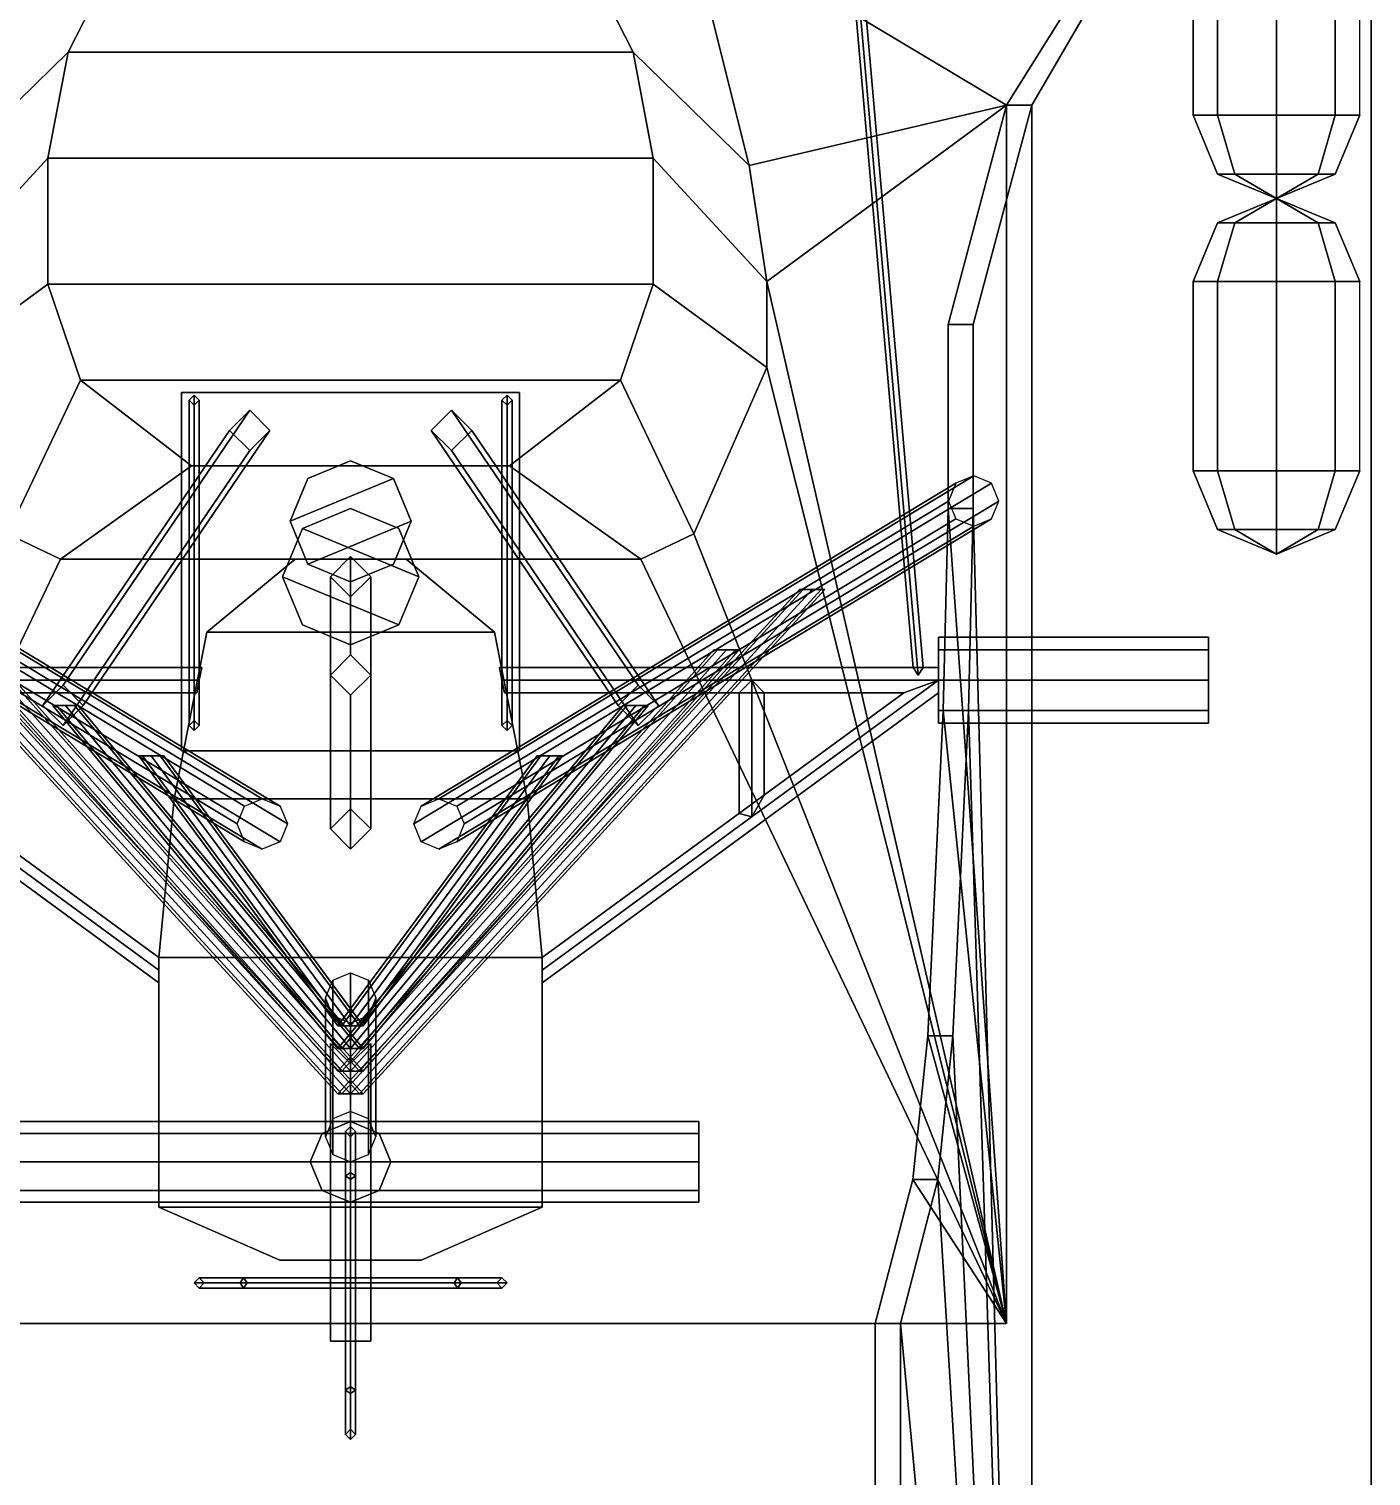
# Model space of a CAD drawing. Extents: x -4 to 4, y -35.9 to 36.
# Drawn here: x -1.27 to 4.05, y 18.74 to 24.48 of the extents above; entities that cross this region are included whole.
import ezdxf

# ---------------------------------------------------------------- set-up
doc = ezdxf.new("R2010")
doc.units = 0
doc.layers.add('SUPERSTRUCTURE', color=3, linetype='CONTINUOUS')

msp = doc.modelspace()

# ---------------------------------------------------------------- linework, layer by layer
at = {"layer": 'SUPERSTRUCTURE'}
for points in [[(-1.02, 36.01, 5.76), (-1.04, 36.01, 5.74), (-2.27, 21.95, 16.27), (-2.25, 21.92, 16.29)], [(-1.04, 36.01, 5.74), (-1.02, 36.01, 5.72), (-2.25, 21.92, 16.25), (-2.27, 21.95, 16.27)], [(-1, 36.01, 5.74), (-1.02, 36.01, 5.76), (-2.25, 21.92, 16.29), (-2.23, 21.95, 16.27)], [(-1.02, 36.01, 5.72), (-1, 36.01, 5.74), (-2.23, 21.95, 16.27), (-2.25, 21.92, 16.25)], [(1.02, 36.01, 5.76), (1, 36.01, 5.74), (2.23, 21.95, 16.27), (2.25, 21.92, 16.29)], [(1, 36.01, 5.74), (1.02, 36.01, 5.72), (2.25, 21.92, 16.25), (2.23, 21.95, 16.27)], [(1.04, 36.01, 5.74), (1.02, 36.01, 5.76), (2.25, 21.92, 16.29), (2.27, 21.95, 16.27)], [(1.02, 36.01, 5.72), (1.04, 36.01, 5.74), (2.27, 21.95, 16.27), (2.25, 21.92, 16.25)], [(4.045, 11.56, 5.69), (4.045, 10.96, 3.13), (4.045, 27.41, 3.13), (4.045, 26.49, 5.69)], [(4.045, 10.96, 3.13), (4.045, 10.96, 2.99), (4.045, 27.41, 2.99), (4.045, 27.41, 3.13)], [(4.045, 26.49, 5.69), (4.045, 26.49, 5.69), (1.33, 24.94, 5.69), (2.6, 24.18, 5.69)], [(4.045, 26.49, 5.69), (4.045, 26.49, 5.69), (2.6, 24.18, 5.69), (2.7, 24.18, 5.69)], [(2.7, 24.18, 5.69), (2.7, 13.8, 5.69), (4.045, 11.56, 5.69), (4.045, 26.49, 5.69)], [(-1.58, 23.94, 5.69), (-1.12, 24.39, 8.24), (-0.84, 24.94, 7.84), (-1.33, 24.94, 5.69)], [(-0.84, 24.94, 7.84), (-1.12, 24.39, 8.24), (1.12, 24.39, 8.24), (0.84, 24.94, 7.84)], [(1.33, 24.94, 5.69), (0.84, 24.94, 7.84), (1.12, 24.39, 8.24), (1.58, 23.94, 5.69)], [(1.33, 24.94, 5.69), (1.33, 24.94, 5.69), (1.58, 23.94, 5.69), (2.6, 24.18, 5.69)], [(-1.65, 23.48, 5.69), (-1.2, 23.97, 8.24), (-1.12, 24.39, 8.24), (-1.58, 23.94, 5.69)], [(-1.12, 24.39, 8.24), (-1.2, 23.97, 8.24), (1.2, 23.97, 8.24), (1.12, 24.39, 8.24)], [(1.58, 23.94, 5.69), (1.12, 24.39, 8.24), (1.2, 23.97, 8.24), (1.65, 23.48, 5.69)], [(1.58, 23.94, 5.69), (1.58, 23.94, 5.69), (1.65, 23.48, 5.69), (2.6, 24.18, 5.69)], [(1.65, 23.48, 5.69), (1.65, 23.48, 5.69), (2.6, 19.35, 5.69), (2.6, 24.18, 5.69)], [(2.3682, 23.31, 7.13), (2.6, 24.18, 5.69), (2.6, 19.35, 5.69), (2.3682, 22.58, 7.13)], [(2.4682, 23.31, 7.13), (2.7, 24.18, 5.69), (2.6, 24.18, 5.69), (2.3682, 23.31, 7.13)], [(2.7, 13.8, 5.69), (2.7, 24.18, 5.69), (2.4682, 23.31, 7.13), (2.4682, 22.58, 7.13)], [(3.4367, 23.9067, 6.13), (3.34, 24.14, 6.13), (3.4367, 24.14, 5.8967), (3.505, 23.9067, 5.965)], [(3.505, 23.9067, 6.295), (3.4367, 24.14, 6.3633), (3.34, 24.14, 6.13), (3.4367, 23.9067, 6.13)], [(3.505, 23.9067, 5.965), (3.4367, 24.14, 5.8967), (3.67, 24.14, 5.8), (3.67, 23.9067, 5.8967)], [(3.67, 23.9067, 6.3633), (3.67, 24.14, 6.46), (3.4367, 24.14, 6.3633), (3.505, 23.9067, 6.295)], [(3.67, 23.9067, 5.8967), (3.67, 24.14, 5.8), (3.9033, 24.14, 5.8967), (3.835, 23.9067, 5.965)], [(3.835, 23.9067, 6.295), (3.9033, 24.14, 6.3633), (3.67, 24.14, 6.46), (3.67, 23.9067, 6.3633)], [(3.835, 23.9067, 5.965), (3.9033, 24.14, 5.8967), (4, 24.14, 6.13), (3.9033, 23.9067, 6.13)], [(3.9033, 23.9067, 6.13), (4, 24.14, 6.13), (3.9033, 24.14, 6.3633), (3.835, 23.9067, 6.295)], [(-1.65, 23.14, 5.69), (-1.2, 23.47, 8.24), (-1.2, 23.97, 8.24), (-1.65, 23.48, 5.69)], [(-1.2, 23.97, 8.24), (-1.2, 23.47, 8.24), (1.2, 23.47, 8.24), (1.2, 23.97, 8.24)], [(1.65, 23.48, 5.69), (1.2, 23.97, 8.24), (1.2, 23.47, 8.24), (1.65, 23.14, 5.69)], [(3.67, 23.81, 6.13), (3.4367, 23.9067, 6.13), (3.505, 23.9067, 5.965), (3.67, 23.81, 6.13)], [(3.67, 23.81, 6.13), (3.505, 23.9067, 6.295), (3.4367, 23.9067, 6.13), (3.67, 23.81, 6.13)], [(3.67, 23.81, 6.13), (3.505, 23.9067, 5.965), (3.67, 23.9067, 5.8967), (3.67, 23.81, 6.13)], [(3.67, 23.81, 6.13), (3.67, 23.9067, 6.3633), (3.505, 23.9067, 6.295), (3.67, 23.81, 6.13)], [(3.67, 23.81, 6.13), (3.835, 23.9067, 5.965), (3.9033, 23.9067, 6.13), (3.67, 23.81, 6.13)], [(3.67, 23.81, 6.13), (3.67, 23.9067, 5.8967), (3.835, 23.9067, 5.965), (3.67, 23.81, 6.13)], [(3.67, 23.81, 6.13), (3.835, 23.9067, 6.295), (3.67, 23.9067, 6.3633), (3.67, 23.81, 6.13)], [(3.67, 23.81, 6.13), (3.9033, 23.9067, 6.13), (3.835, 23.9067, 6.295), (3.67, 23.81, 6.13)], [(3.505, 23.7133, 6.295), (3.67, 23.81, 6.13), (3.67, 23.81, 6.13), (3.4367, 23.7133, 6.13)], [(3.4367, 23.7133, 6.13), (3.67, 23.81, 6.13), (3.67, 23.81, 6.13), (3.505, 23.7133, 5.965)], [(3.67, 23.7133, 6.3633), (3.67, 23.81, 6.13), (3.67, 23.81, 6.13), (3.505, 23.7133, 6.295)], [(3.505, 23.7133, 5.965), (3.67, 23.81, 6.13), (3.67, 23.81, 6.13), (3.67, 23.7133, 5.8967)], [(3.835, 23.7133, 6.295), (3.67, 23.81, 6.13), (3.67, 23.81, 6.13), (3.67, 23.7133, 6.3633)], [(3.9033, 23.7133, 6.13), (3.67, 23.81, 6.13), (3.67, 23.81, 6.13), (3.835, 23.7133, 6.295)], [(3.835, 23.7133, 5.965), (3.67, 23.81, 6.13), (3.67, 23.81, 6.13), (3.9033, 23.7133, 6.13)], [(3.67, 23.7133, 5.8967), (3.67, 23.81, 6.13), (3.67, 23.81, 6.13), (3.835, 23.7133, 5.965)], [(3.4367, 23.48, 6.3633), (3.505, 23.7133, 6.295), (3.4367, 23.7133, 6.13), (3.34, 23.48, 6.13)], [(3.34, 23.48, 6.13), (3.4367, 23.7133, 6.13), (3.505, 23.7133, 5.965), (3.4367, 23.48, 5.8967)], [(3.67, 23.48, 6.46), (3.67, 23.7133, 6.3633), (3.505, 23.7133, 6.295), (3.4367, 23.48, 6.3633)], [(3.4367, 23.48, 5.8967), (3.505, 23.7133, 5.965), (3.67, 23.7133, 5.8967), (3.67, 23.48, 5.8)], [(3.9033, 23.48, 6.3633), (3.835, 23.7133, 6.295), (3.67, 23.7133, 6.3633), (3.67, 23.48, 6.46)], [(3.67, 23.48, 5.8), (3.67, 23.7133, 5.8967), (3.835, 23.7133, 5.965), (3.9033, 23.48, 5.8967)], [(4, 23.48, 6.13), (3.9033, 23.7133, 6.13), (3.835, 23.7133, 6.295), (3.9033, 23.48, 6.3633)], [(3.9033, 23.48, 5.8967), (3.835, 23.7133, 5.965), (3.9033, 23.7133, 6.13), (4, 23.48, 6.13)], [(-1.36, 22.48, 5.69), (-1.07, 23.09, 8.24), (-1.2, 23.47, 8.24), (-1.65, 23.14, 5.69)], [(-1.2, 23.47, 8.24), (-1.07, 23.09, 8.24), (1.07, 23.09, 8.24), (1.2, 23.47, 8.24)], [(1.65, 23.14, 5.69), (1.2, 23.47, 8.24), (1.07, 23.09, 8.24), (1.36, 22.48, 5.69)], [(1.65, 23.14, 5.69), (1.65, 23.14, 5.69), (2.6, 19.35, 5.69), (1.65, 23.48, 5.69)], [(2.4682, 22.58, 7.13), (2.4682, 23.31, 7.13), (2.3682, 23.31, 7.13), (2.3682, 22.58, 7.13)], [(1.36, 22.48, 5.69), (1.36, 22.48, 5.69), (2.6, 19.35, 5.69), (1.65, 23.14, 5.69)], [(-1.15, 22.38, 5.69), (-0.63, 22.75, 8.24), (-1.07, 23.09, 8.24), (-1.36, 22.48, 5.69)], [(-1.07, 23.09, 8.24), (-0.63, 22.75, 8.24), (0.63, 22.75, 8.24), (1.07, 23.09, 8.24)], [(1.36, 22.48, 5.69), (1.07, 23.09, 8.24), (0.63, 22.75, 8.24), (1.15, 22.38, 5.69)], [(-0.67, 23.04, 13.9), (-0.67, 21.62, 13.9), (-0.67, 21.62, 14.09), (-0.67, 23.04, 14.09)], [(0.67, 23.04, 14.09), (0.67, 23.04, 13.9), (-0.67, 23.04, 13.9), (-0.67, 23.04, 14.09)], [(0.67, 23.04, 13.9), (0.67, 21.62, 13.9), (-0.67, 21.62, 13.9), (-0.67, 23.04, 13.9)], [(-0.67, 23.04, 14.09), (-0.67, 21.62, 14.09), (0.67, 21.62, 14.09), (0.67, 23.04, 14.09)], [(-0.62, 23.03, 14.55), (-0.64, 23.01, 14.53), (-0.64, 21.72, 14.53), (-0.62, 21.7, 14.55)], [(-0.62, 23.03, 14.09), (-0.64, 23.01, 14.09), (-0.64, 23.01, 14.53), (-0.62, 23.03, 14.55)], [(-0.64, 23.01, 14.53), (-0.62, 22.99, 14.51), (-0.62, 21.74, 14.51), (-0.64, 21.72, 14.53)], [(-0.64, 23.01, 14.09), (-0.62, 22.99, 14.09), (-0.62, 22.99, 14.51), (-0.64, 23.01, 14.53)], [(-0.6, 23.01, 14.53), (-0.62, 23.03, 14.55), (-0.62, 21.7, 14.55), (-0.6, 21.72, 14.53)], [(-0.6, 23.01, 14.09), (-0.62, 23.03, 14.09), (-0.62, 23.03, 14.55), (-0.6, 23.01, 14.53)], [(-0.62, 22.99, 14.51), (-0.6, 23.01, 14.53), (-0.6, 21.72, 14.53), (-0.62, 21.74, 14.51)], [(-0.62, 22.99, 14.09), (-0.6, 23.01, 14.09), (-0.6, 23.01, 14.53), (-0.62, 22.99, 14.51)], [(0.62, 23.03, 14.09), (0.6, 23.01, 14.09), (0.6, 23.01, 14.53), (0.62, 23.03, 14.55)], [(0.62, 23.03, 14.55), (0.6, 23.01, 14.53), (0.6, 21.72, 14.53), (0.62, 21.7, 14.55)], [(0.6, 23.01, 14.09), (0.62, 22.99, 14.09), (0.62, 22.99, 14.51), (0.6, 23.01, 14.53)], [(0.6, 23.01, 14.53), (0.62, 22.99, 14.51), (0.62, 21.74, 14.51), (0.6, 21.72, 14.53)], [(0.64, 23.01, 14.09), (0.62, 23.03, 14.09), (0.62, 23.03, 14.55), (0.64, 23.01, 14.53)], [(0.64, 23.01, 14.53), (0.62, 23.03, 14.55), (0.62, 21.7, 14.55), (0.64, 21.72, 14.53)], [(0.62, 22.99, 14.09), (0.64, 23.01, 14.09), (0.64, 23.01, 14.53), (0.62, 22.99, 14.51)], [(0.62, 22.99, 14.51), (0.64, 23.01, 14.53), (0.64, 21.72, 14.53), (0.62, 21.74, 14.51)], [(0.67, 21.62, 14.09), (0.67, 21.62, 13.9), (0.67, 23.04, 13.9), (0.67, 23.04, 14.09)], [(-1.14, 21.88, 12.28), (-1.22, 21.8, 12.28), (-0.48, 22.89, 13.9), (-0.4, 22.97, 13.9)], [(-1.06, 21.8, 12.28), (-1.14, 21.88, 12.28), (-0.4, 22.97, 13.9), (-0.32, 22.89, 13.9)], [(1.14, 21.88, 12.28), (1.06, 21.8, 12.28), (0.32, 22.89, 13.9), (0.4, 22.97, 13.9)], [(1.22, 21.8, 12.28), (1.14, 21.88, 12.28), (0.4, 22.97, 13.9), (0.48, 22.89, 13.9)], [(-1.22, 21.8, 12.28), (-1.14, 21.72, 12.28), (-0.4, 22.81, 13.9), (-0.48, 22.89, 13.9)], [(-1.14, 21.72, 12.28), (-1.06, 21.8, 12.28), (-0.32, 22.89, 13.9), (-0.4, 22.81, 13.9)], [(1.06, 21.8, 12.28), (1.14, 21.72, 12.28), (0.4, 22.81, 13.9), (0.32, 22.89, 13.9)], [(1.14, 21.72, 12.28), (1.22, 21.8, 12.28), (0.48, 22.89, 13.9), (0.4, 22.81, 13.9)], [(1.15, 22.38, 5.69), (0.63, 22.75, 8.24), (-0.63, 22.75, 8.24), (-1.15, 22.38, 5.69)], [(0, 22.77, 15.32), (-0.1697, 22.6997, 15.32), (-0.24, 22.53, 15.32), (0.1697, 22.6997, 15.32)], [(0, 22.77, 14.09), (-0.1697, 22.6997, 14.09), (-0.1697, 22.6997, 15.32), (0, 22.77, 15.32)], [(0.1697, 22.6997, 14.09), (0, 22.77, 14.09), (0, 22.77, 15.32), (0.1697, 22.6997, 15.32)], [(3.4367, 22.4967, 6.13), (3.34, 22.73, 6.13), (3.4367, 22.73, 5.8967), (3.505, 22.4967, 5.965)], [(3.505, 22.4967, 6.295), (3.4367, 22.73, 6.3633), (3.34, 22.73, 6.13), (3.4367, 22.4967, 6.13)], [(3.505, 22.4967, 5.965), (3.4367, 22.73, 5.8967), (3.67, 22.73, 5.8), (3.67, 22.4967, 5.8967)], [(3.67, 22.4967, 6.3633), (3.67, 22.73, 6.46), (3.4367, 22.73, 6.3633), (3.505, 22.4967, 6.295)], [(3.67, 22.4967, 5.8967), (3.67, 22.73, 5.8), (3.9033, 22.73, 5.8967), (3.835, 22.4967, 5.965)], [(3.835, 22.4967, 6.295), (3.9033, 22.73, 6.3633), (3.67, 22.73, 6.46), (3.67, 22.4967, 6.3633)], [(3.835, 22.4967, 5.965), (3.9033, 22.73, 5.8967), (4, 22.73, 6.13), (3.9033, 22.4967, 6.13)], [(3.9033, 22.4967, 6.13), (4, 22.73, 6.13), (3.9033, 22.73, 6.3633), (3.835, 22.4967, 6.295)], [(-2.5407, 22.6807, 5.69), (-2.57, 22.61, 5.69), (-0.45, 21.33, 16.18), (-0.4207, 21.4007, 16.18)], [(-2.47, 22.71, 5.69), (-2.5407, 22.6807, 5.69), (-0.4207, 21.4007, 16.18), (-0.35, 21.43, 16.18)], [(-2.3993, 22.6807, 5.69), (-2.47, 22.71, 5.69), (-0.35, 21.43, 16.18), (-0.2793, 21.4007, 16.18)], [(-2.37, 22.61, 5.69), (-2.3993, 22.6807, 5.69), (-0.2793, 21.4007, 16.18), (-0.25, 21.33, 16.18)], [(-0.1697, 22.6997, 14.09), (-0.24, 22.53, 14.09), (-0.24, 22.53, 15.32), (-0.1697, 22.6997, 15.32)], [(0.1697, 22.6997, 15.32), (-0.24, 22.53, 15.32), (-0.1697, 22.3603, 15.32), (0.24, 22.53, 15.32)], [(0.24, 22.53, 14.09), (0.1697, 22.6997, 14.09), (0.1697, 22.6997, 15.32), (0.24, 22.53, 15.32)], [(2.3993, 22.6807, 5.69), (2.37, 22.61, 5.69), (0.25, 21.33, 16.18), (0.2793, 21.4007, 16.18)], [(2.47, 22.71, 5.69), (2.3993, 22.6807, 5.69), (0.2793, 21.4007, 16.18), (0.35, 21.43, 16.18)], [(2.5407, 22.6807, 5.69), (2.47, 22.71, 5.69), (0.35, 21.43, 16.18), (0.4207, 21.4007, 16.18)], [(2.57, 22.61, 5.69), (2.5407, 22.6807, 5.69), (0.4207, 21.4007, 16.18), (0.45, 21.33, 16.18)], [(-2.57, 22.61, 5.69), (-2.5407, 22.5393, 5.69), (-0.4207, 21.2593, 16.18), (-0.45, 21.33, 16.18)], [(-2.3993, 22.5393, 5.69), (-2.37, 22.61, 5.69), (-0.25, 21.33, 16.18), (-0.2793, 21.2593, 16.18)], [(2.37, 22.61, 5.69), (2.3993, 22.5393, 5.69), (0.2793, 21.2593, 16.18), (0.25, 21.33, 16.18)], [(2.5407, 22.5393, 5.69), (2.57, 22.61, 5.69), (0.45, 21.33, 16.18), (0.4207, 21.2593, 16.18)], [(0, 22.58, 19.38), (-0.1909, 22.5009, 19.38), (-0.1909, 22.5009, 20.76), (0, 22.58, 20.76)], [(-0.1909, 22.5009, 20.76), (0.27, 22.31, 20.76), (0.1909, 22.5009, 20.76), (0, 22.58, 20.76)], [(0.1909, 22.5009, 19.38), (0, 22.58, 19.38), (0, 22.58, 20.76), (0.1909, 22.5009, 20.76)], [(2.3682, 22.58, 7.13), (2.6, 19.35, 5.69), (2.6, 19.35, 5.69), (2.3489, 21.78, 7.25)], [(2.4489, 21.78, 7.25), (2.4682, 22.58, 7.13), (2.3682, 22.58, 7.13), (2.3489, 21.78, 7.25)], [(2.7, 13.8, 5.69), (2.7, 13.8, 5.69), (2.4682, 22.58, 7.13), (2.4489, 21.78, 7.25)], [(-2.5407, 22.5393, 5.69), (-2.47, 22.51, 5.69), (-0.35, 21.23, 16.18), (-0.4207, 21.2593, 16.18)], [(-2.47, 22.51, 5.69), (-2.3993, 22.5393, 5.69), (-0.2793, 21.2593, 16.18), (-0.35, 21.23, 16.18)], [(-0.1909, 22.5009, 19.38), (-0.27, 22.31, 19.38), (-0.27, 22.31, 20.76), (-0.1909, 22.5009, 20.76)], [(-0.27, 22.31, 20.76), (0.1909, 22.1191, 20.76), (0.27, 22.31, 20.76), (-0.1909, 22.5009, 20.76)], [(-0.24, 22.53, 14.09), (-0.1697, 22.3603, 14.09), (-0.1697, 22.3603, 15.32), (-0.24, 22.53, 15.32)], [(0.24, 22.53, 15.32), (-0.1697, 22.3603, 15.32), (0, 22.29, 15.32), (0.1697, 22.3603, 15.32)], [(0.1697, 22.3603, 14.09), (0.24, 22.53, 14.09), (0.24, 22.53, 15.32), (0.1697, 22.3603, 15.32)], [(0.27, 22.31, 19.38), (0.1909, 22.5009, 19.38), (0.1909, 22.5009, 20.76), (0.27, 22.31, 20.76)], [(2.3993, 22.5393, 5.69), (2.47, 22.51, 5.69), (0.35, 21.23, 16.18), (0.2793, 21.2593, 16.18)], [(2.47, 22.51, 5.69), (2.5407, 22.5393, 5.69), (0.4207, 21.2593, 16.18), (0.35, 21.23, 16.18)], [(3.67, 22.4, 6.13), (3.4367, 22.4967, 6.13), (3.505, 22.4967, 5.965), (3.67, 22.4, 6.13)], [(3.67, 22.4, 6.13), (3.505, 22.4967, 6.295), (3.4367, 22.4967, 6.13), (3.67, 22.4, 6.13)], [(3.67, 22.4, 6.13), (3.505, 22.4967, 5.965), (3.67, 22.4967, 5.8967), (3.67, 22.4, 6.13)], [(3.67, 22.4, 6.13), (3.67, 22.4967, 6.3633), (3.505, 22.4967, 6.295), (3.67, 22.4, 6.13)], [(3.67, 22.4, 6.13), (3.835, 22.4967, 5.965), (3.9033, 22.4967, 6.13), (3.67, 22.4, 6.13)], [(3.67, 22.4, 6.13), (3.67, 22.4967, 5.8967), (3.835, 22.4967, 5.965), (3.67, 22.4, 6.13)], [(3.67, 22.4, 6.13), (3.835, 22.4967, 6.295), (3.67, 22.4967, 6.3633), (3.67, 22.4, 6.13)], [(3.67, 22.4, 6.13), (3.9033, 22.4967, 6.13), (3.835, 22.4967, 6.295), (3.67, 22.4, 6.13)], [(-2.6, 19.35, 5.69), (-1.15, 22.38, 5.69), (-1.15, 22.38, 5.69), (-1.36, 22.48, 5.69)], [(1.15, 22.38, 5.69), (1.15, 22.38, 5.69), (2.6, 19.35, 5.69), (1.36, 22.48, 5.69)], [(2.6, 19.35, 5.69), (1.15, 22.38, 5.69), (-1.15, 22.38, 5.69), (-2.6, 19.35, 5.69)], [(-0.57, 22.09, 16.18), (-0.57, 22.09, 16.38), (-0.22, 22.38, 16.38), (-0.22, 22.38, 16.18)], [(-0.22, 22.38, 16.38), (-0.57, 22.09, 16.38), (0.57, 22.09, 16.38), (0.22, 22.38, 16.38)], [(-0.22, 22.38, 16.18), (-0.22, 22.38, 16.38), (0.22, 22.38, 16.38), (0.22, 22.38, 16.18)], [(0, 22.39, 19.09), (-0.08, 22.31, 19.17), (-0.08, 22.31, 19.38), (0, 22.39, 19.38)], [(0, 22, 19.09), (-0.08, 21.92, 19.17), (-0.08, 22.31, 19.17), (0, 22.39, 19.09)], [(0.08, 22.31, 19.17), (0, 22.39, 19.09), (0, 22.39, 19.38), (0.08, 22.31, 19.38)], [(0.08, 21.92, 19.17), (0, 22, 19.09), (0, 22.39, 19.09), (0.08, 22.31, 19.17)], [(0.57, 22.09, 16.38), (0.57, 22.09, 16.18), (0.22, 22.38, 16.18), (0.22, 22.38, 16.38)], [(-0.1697, 22.3603, 14.09), (0, 22.29, 14.09), (0, 22.29, 15.32), (-0.1697, 22.3603, 15.32)], [(0, 22.29, 14.09), (0.1697, 22.3603, 14.09), (0.1697, 22.3603, 15.32), (0, 22.29, 15.32)], [(-0.27, 22.31, 19.38), (-0.1909, 22.1191, 19.38), (-0.1909, 22.1191, 20.76), (-0.27, 22.31, 20.76)], [(-0.1909, 22.1191, 20.76), (0, 22.04, 20.76), (0.1909, 22.1191, 20.76), (-0.27, 22.31, 20.76)], [(-0.08, 22.31, 19.17), (0, 22.23, 19.25), (0, 22.23, 19.38), (-0.08, 22.31, 19.38)], [(-0.08, 21.92, 19.17), (0, 22, 19.25), (0, 22.23, 19.25), (-0.08, 22.31, 19.17)], [(0, 22.23, 19.25), (0.08, 22.31, 19.17), (0.08, 22.31, 19.38), (0, 22.23, 19.38)], [(0, 22, 19.25), (0.08, 21.92, 19.17), (0.08, 22.31, 19.17), (0, 22.23, 19.25)], [(0.1909, 22.1191, 19.38), (0.27, 22.31, 19.38), (0.27, 22.31, 20.76), (0.1909, 22.1191, 20.76)], [(-1.8654, 22.26, 8.8754), (-1.88, 22.26, 8.84), (-0.05, 20.26, 8.84), (-0.0354, 20.26, 8.8754)], [(-1.88, 22.26, 8.84), (-1.8654, 22.26, 8.8046), (-0.0354, 20.26, 8.8046), (-0.05, 20.26, 8.84)], [(-1.83, 22.26, 8.89), (-1.8654, 22.26, 8.8754), (-0.0354, 20.26, 8.8754), (0, 20.26, 8.89)], [(-1.8654, 22.26, 8.8046), (-1.83, 22.26, 8.79), (0, 20.26, 8.79), (-0.0354, 20.26, 8.8046)], [(-1.7946, 22.26, 8.8754), (-1.83, 22.26, 8.89), (0, 20.26, 8.89), (0.0354, 20.26, 8.8754)], [(-1.83, 22.26, 8.79), (-1.7946, 22.26, 8.8046), (0.0354, 20.26, 8.8046), (0, 20.26, 8.79)], [(-1.78, 22.26, 8.84), (-1.7946, 22.26, 8.8754), (0.0354, 20.26, 8.8754), (0.05, 20.26, 8.84)], [(-1.7946, 22.26, 8.8046), (-1.78, 22.26, 8.84), (0.05, 20.26, 8.84), (0.0354, 20.26, 8.8046)], [(1.78, 22.26, 8.84), (1.7946, 22.26, 8.8046), (-0.0354, 20.26, 8.8046), (-0.05, 20.26, 8.84)], [(1.7946, 22.26, 8.8754), (1.78, 22.26, 8.84), (-0.05, 20.26, 8.84), (-0.0354, 20.26, 8.8754)], [(1.7946, 22.26, 8.8046), (1.83, 22.26, 8.79), (0, 20.26, 8.79), (-0.0354, 20.26, 8.8046)], [(1.83, 22.26, 8.89), (1.7946, 22.26, 8.8754), (-0.0354, 20.26, 8.8754), (0, 20.26, 8.89)], [(1.83, 22.26, 8.79), (1.8654, 22.26, 8.8046), (0.0354, 20.26, 8.8046), (0, 20.26, 8.79)], [(1.8654, 22.26, 8.8754), (1.83, 22.26, 8.89), (0, 20.26, 8.89), (0.0354, 20.26, 8.8754)], [(1.8654, 22.26, 8.8046), (1.88, 22.26, 8.84), (0.05, 20.26, 8.84), (0.0354, 20.26, 8.8046)], [(1.88, 22.26, 8.84), (1.8654, 22.26, 8.8754), (0.0354, 20.26, 8.8754), (0.05, 20.26, 8.84)], [(-0.7, 21.43, 16.18), (-0.7, 21.43, 16.38), (-0.57, 22.09, 16.38), (-0.57, 22.09, 16.18)], [(-0.57, 22.09, 16.38), (-0.7, 21.43, 16.38), (0.7, 21.43, 16.38), (0.57, 22.09, 16.38)], [(-0.1909, 22.1191, 19.38), (0, 22.04, 19.38), (0, 22.04, 20.76), (-0.1909, 22.1191, 20.76)], [(0, 22.04, 19.38), (0.1909, 22.1191, 19.38), (0.1909, 22.1191, 20.76), (0, 22.04, 20.76)], [(0.7, 21.43, 16.38), (0.7, 21.43, 16.18), (0.57, 22.09, 16.18), (0.57, 22.09, 16.38)], [(2.33, 22.07, 16.27), (2.33, 22.0202, 16.3902), (3.4, 22.0202, 16.3902), (3.4, 22.07, 16.27)], [(2.33, 22.0202, 16.1498), (2.33, 22.07, 16.27), (3.4, 22.07, 16.27), (3.4, 22.0202, 16.1498)], [(2.33, 21.7798, 16.3902), (2.33, 22.07, 16.27), (2.33, 22.0202, 16.1498), (2.33, 21.73, 16.27)], [(2.33, 21.9, 16.44), (2.33, 22.0202, 16.3902), (2.33, 22.07, 16.27), (2.33, 21.7798, 16.3902)], [(3.4, 21.7798, 16.1498), (3.4, 22.07, 16.27), (3.4, 22.0202, 16.3902), (3.4, 21.73, 16.27)], [(3.4, 21.9, 16.1), (3.4, 22.0202, 16.1498), (3.4, 22.07, 16.27), (3.4, 21.7798, 16.1498)], [(-1.5254, 22.02, 10.5754), (-1.54, 22.02, 10.54), (-0.05, 20.35, 10.54), (-0.0354, 20.35, 10.5754)], [(-1.54, 22.02, 10.54), (-1.5254, 22.02, 10.5046), (-0.0354, 20.35, 10.5046), (-0.05, 20.35, 10.54)], [(-1.49, 22.02, 10.59), (-1.5254, 22.02, 10.5754), (-0.0354, 20.35, 10.5754), (0, 20.35, 10.59)], [(-1.5254, 22.02, 10.5046), (-1.49, 22.02, 10.49), (0, 20.35, 10.49), (-0.0354, 20.35, 10.5046)], [(-1.4546, 22.02, 10.5754), (-1.49, 22.02, 10.59), (0, 20.35, 10.59), (0.0354, 20.35, 10.5754)], [(-1.49, 22.02, 10.49), (-1.4546, 22.02, 10.5046), (0.0354, 20.35, 10.5046), (0, 20.35, 10.49)], [(-1.44, 22.02, 10.54), (-1.4546, 22.02, 10.5754), (0.0354, 20.35, 10.5754), (0.05, 20.35, 10.54)], [(-1.4546, 22.02, 10.5046), (-1.44, 22.02, 10.54), (0.05, 20.35, 10.54), (0.0354, 20.35, 10.5046)], [(0, 22, 16.38), (-0.08, 21.92, 16.38), (-0.08, 21.92, 19.52), (0, 22, 19.52)], [(-0.08, 21.92, 19.52), (0, 21.84, 19.52), (0.08, 21.92, 19.52), (0, 22, 19.52)], [(1.44, 22.02, 10.54), (1.4546, 22.02, 10.5046), (-0.0354, 20.35, 10.5046), (-0.05, 20.35, 10.54)], [(1.4546, 22.02, 10.5754), (1.44, 22.02, 10.54), (-0.05, 20.35, 10.54), (-0.0354, 20.35, 10.5754)], [(1.4546, 22.02, 10.5046), (1.49, 22.02, 10.49), (0, 20.35, 10.49), (-0.0354, 20.35, 10.5046)], [(1.49, 22.02, 10.59), (1.4546, 22.02, 10.5754), (-0.0354, 20.35, 10.5754), (0, 20.35, 10.59)], [(1.49, 22.02, 10.49), (1.5254, 22.02, 10.5046), (0.0354, 20.35, 10.5046), (0, 20.35, 10.49)], [(1.5254, 22.02, 10.5754), (1.49, 22.02, 10.59), (0, 20.35, 10.59), (0.0354, 20.35, 10.5754)], [(0.08, 21.92, 16.38), (0, 22, 16.38), (0, 22, 19.52), (0.08, 21.92, 19.52)], [(1.5254, 22.02, 10.5046), (1.54, 22.02, 10.54), (0.05, 20.35, 10.54), (0.0354, 20.35, 10.5046)], [(1.54, 22.02, 10.54), (1.5254, 22.02, 10.5754), (0.0354, 20.35, 10.5754), (0.05, 20.35, 10.54)], [(2.33, 22.0202, 16.3902), (2.33, 21.9, 16.44), (3.4, 21.9, 16.44), (3.4, 22.0202, 16.3902)], [(2.33, 21.9, 16.1), (2.33, 22.0202, 16.1498), (3.4, 22.0202, 16.1498), (3.4, 21.9, 16.1)], [(2.33, 21.73, 16.27), (2.33, 22.0202, 16.1498), (2.33, 21.9, 16.1), (2.33, 21.7798, 16.1498)], [(3.4, 21.73, 16.27), (3.4, 22.0202, 16.3902), (3.4, 21.9, 16.44), (3.4, 21.7798, 16.3902)], [(-0.6, 21.9, 16.32), (-0.59, 21.95, 16.27), (-2.33, 21.95, 16.27), (-2.33, 21.9, 16.32)], [(-0.59, 21.95, 16.27), (-0.6, 21.9, 16.22), (-2.33, 21.9, 16.22), (-2.33, 21.95, 16.27)], [(0, 21.84, 18.02), (-0.08, 21.92, 17.94), (-0.08, 21.31, 17.94), (0, 21.39, 18.02)], [(-0.08, 21.92, 17.94), (0, 21.84, 17.86), (0, 21.23, 17.86), (-0.08, 21.31, 17.94)], [(-0.08, 21.92, 16.38), (0, 21.84, 16.38), (0, 21.84, 19.52), (-0.08, 21.92, 19.52)], [(0.08, 21.92, 17.94), (0, 21.84, 18.02), (0, 21.39, 18.02), (0.08, 21.31, 17.94)], [(0, 21.84, 17.86), (0.08, 21.92, 17.94), (0.08, 21.31, 17.94), (0, 21.23, 17.86)], [(0, 21.84, 16.38), (0.08, 21.92, 16.38), (0.08, 21.92, 19.52), (0, 21.84, 19.52)], [(0.59, 21.95, 16.27), (0.6, 21.9, 16.32), (2.33, 21.9, 16.32), (2.33, 21.95, 16.27)], [(0.6, 21.9, 16.22), (0.59, 21.95, 16.27), (2.33, 21.95, 16.27), (2.33, 21.9, 16.22)], [(-0.61, 21.85, 16.27), (-0.6, 21.9, 16.32), (-2.33, 21.9, 16.32), (-2.1935, 21.85, 16.27)], [(-0.6, 21.9, 16.22), (-0.61, 21.85, 16.27), (-2.1935, 21.85, 16.27), (-2.33, 21.9, 16.22)], [(-0.76, 20.7, 16.27), (-0.76, 20.75, 16.32), (-2.33, 21.9, 16.32), (-2.33, 21.85, 16.27)], [(-0.76, 20.75, 16.32), (-0.76, 20.8, 16.27), (-2.1935, 21.85, 16.27), (-2.33, 21.9, 16.32)], [(-0.76, 20.8, 16.27), (-0.76, 20.75, 16.22), (-2.33, 21.9, 16.22), (-2.1935, 21.85, 16.27)], [(-0.76, 20.75, 16.22), (-0.76, 20.7, 16.27), (-2.33, 21.85, 16.27), (-2.33, 21.9, 16.22)], [(0.6, 21.9, 16.32), (0.61, 21.85, 16.27), (2.1935, 21.85, 16.27), (2.33, 21.9, 16.32)], [(0.61, 21.85, 16.27), (0.6, 21.9, 16.22), (2.33, 21.9, 16.22), (2.1935, 21.85, 16.27)], [(0.76, 20.75, 16.32), (0.76, 20.7, 16.27), (2.33, 21.85, 16.27), (2.33, 21.9, 16.32)], [(0.76, 20.8, 16.27), (0.76, 20.75, 16.32), (2.33, 21.9, 16.32), (2.1935, 21.85, 16.27)], [(0.76, 20.75, 16.22), (0.76, 20.8, 16.27), (2.1935, 21.85, 16.27), (2.33, 21.9, 16.22)], [(0.76, 20.7, 16.27), (0.76, 20.75, 16.22), (2.33, 21.9, 16.22), (2.33, 21.85, 16.27)], [(1.59, 21.9, 16.32), (1.54, 21.85, 16.27), (1.54, 21.3713, 16.27), (1.59, 21.358, 16.32)], [(1.54, 21.85, 16.27), (1.59, 21.9, 16.22), (1.59, 21.358, 16.22), (1.54, 21.3713, 16.27)], [(1.64, 21.85, 16.27), (1.59, 21.9, 16.32), (1.59, 21.358, 16.32), (1.64, 21.4446, 16.27)], [(1.59, 21.9, 16.22), (1.64, 21.85, 16.27), (1.64, 21.4446, 16.27), (1.59, 21.358, 16.22)], [(2.33, 21.9, 16.44), (2.33, 21.7798, 16.3902), (3.4, 21.7798, 16.3902), (3.4, 21.9, 16.44)], [(2.33, 21.7798, 16.1498), (2.33, 21.9, 16.1), (3.4, 21.9, 16.1), (3.4, 21.7798, 16.1498)], [(-1.1654, 21.8, 12.3654), (-1.18, 21.8, 12.33), (-0.05, 20.44, 12.33), (-0.0354, 20.44, 12.3654)], [(-1.18, 21.8, 12.33), (-1.1654, 21.8, 12.2946), (-0.0354, 20.44, 12.2946), (-0.05, 20.44, 12.33)], [(-1.13, 21.8, 12.38), (-1.1654, 21.8, 12.3654), (-0.0354, 20.44, 12.3654), (0, 20.44, 12.38)], [(-1.1654, 21.8, 12.2946), (-1.13, 21.8, 12.28), (0, 20.44, 12.28), (-0.0354, 20.44, 12.2946)], [(-1.0946, 21.8, 12.3654), (-1.13, 21.8, 12.38), (0, 20.44, 12.38), (0.0354, 20.44, 12.3654)], [(-1.13, 21.8, 12.28), (-1.0946, 21.8, 12.2946), (0.0354, 20.44, 12.2946), (0, 20.44, 12.28)], [(-1.08, 21.8, 12.33), (-1.0946, 21.8, 12.3654), (0.0354, 20.44, 12.3654), (0.05, 20.44, 12.33)], [(-1.0946, 21.8, 12.2946), (-1.08, 21.8, 12.33), (0.05, 20.44, 12.33), (0.0354, 20.44, 12.2946)], [(1.08, 21.8, 12.33), (1.0946, 21.8, 12.2946), (-0.0354, 20.44, 12.2946), (-0.05, 20.44, 12.33)], [(1.0946, 21.8, 12.3654), (1.08, 21.8, 12.33), (-0.05, 20.44, 12.33), (-0.0354, 20.44, 12.3654)], [(1.0946, 21.8, 12.2946), (1.13, 21.8, 12.28), (0, 20.44, 12.28), (-0.0354, 20.44, 12.2946)], [(1.13, 21.8, 12.38), (1.0946, 21.8, 12.3654), (-0.0354, 20.44, 12.3654), (0, 20.44, 12.38)], [(1.13, 21.8, 12.28), (1.1654, 21.8, 12.2946), (0.0354, 20.44, 12.2946), (0, 20.44, 12.28)], [(1.1654, 21.8, 12.3654), (1.13, 21.8, 12.38), (0, 20.44, 12.38), (0.0354, 20.44, 12.3654)], [(1.1654, 21.8, 12.2946), (1.18, 21.8, 12.33), (0.05, 20.44, 12.33), (0.0354, 20.44, 12.2946)], [(1.18, 21.8, 12.33), (1.1654, 21.8, 12.3654), (0.0354, 20.44, 12.3654), (0.05, 20.44, 12.33)], [(2.3489, 21.78, 7.25), (2.6, 19.35, 5.69), (2.6, 19.35, 5.69), (2.2877, 20.49, 7.63)], [(2.3877, 20.49, 7.63), (2.4489, 21.78, 7.25), (2.3489, 21.78, 7.25), (2.2877, 20.49, 7.63)], [(2.33, 21.7798, 16.3902), (2.33, 21.73, 16.27), (3.4, 21.73, 16.27), (3.4, 21.7798, 16.3902)], [(2.33, 21.73, 16.27), (2.33, 21.7798, 16.1498), (3.4, 21.7798, 16.1498), (3.4, 21.73, 16.27)], [(2.7, 13.8, 5.69), (2.7, 13.8, 5.69), (2.4489, 21.78, 7.25), (2.3877, 20.49, 7.63)], [(-0.62, 21.74, 14.09), (-0.64, 21.72, 14.09), (-0.64, 21.72, 14.53), (-0.62, 21.74, 14.51)], [(-0.64, 21.72, 14.09), (-0.62, 21.7, 14.09), (-0.62, 21.7, 14.55), (-0.64, 21.72, 14.53)], [(-0.6, 21.72, 14.09), (-0.62, 21.74, 14.09), (-0.62, 21.74, 14.51), (-0.6, 21.72, 14.53)], [(-0.62, 21.7, 14.09), (-0.6, 21.72, 14.09), (-0.6, 21.72, 14.53), (-0.62, 21.7, 14.55)], [(0.62, 21.74, 14.09), (0.6, 21.72, 14.09), (0.6, 21.72, 14.53), (0.62, 21.74, 14.51)], [(0.6, 21.72, 14.09), (0.62, 21.7, 14.09), (0.62, 21.7, 14.55), (0.6, 21.72, 14.53)], [(0.64, 21.72, 14.09), (0.62, 21.74, 14.09), (0.62, 21.74, 14.51), (0.64, 21.72, 14.53)], [(0.62, 21.7, 14.09), (0.64, 21.72, 14.09), (0.64, 21.72, 14.53), (0.62, 21.7, 14.55)], [(-0.8254, 21.6, 14.0254), (-0.84, 21.6, 13.99), (-0.05, 20.53, 13.99), (-0.0354, 20.53, 14.0254)], [(-0.84, 21.6, 13.99), (-0.8254, 21.6, 13.9546), (-0.0354, 20.53, 13.9546), (-0.05, 20.53, 13.99)], [(-0.79, 21.6, 14.04), (-0.8254, 21.6, 14.0254), (-0.0354, 20.53, 14.0254), (0, 20.53, 14.04)], [(-0.8254, 21.6, 13.9546), (-0.79, 21.6, 13.94), (0, 20.53, 13.94), (-0.0354, 20.53, 13.9546)], [(-0.7546, 21.6, 14.0254), (-0.79, 21.6, 14.04), (0, 20.53, 14.04), (0.0354, 20.53, 14.0254)], [(-0.79, 21.6, 13.94), (-0.7546, 21.6, 13.9546), (0.0354, 20.53, 13.9546), (0, 20.53, 13.94)], [(-0.74, 21.6, 13.99), (-0.7546, 21.6, 14.0254), (0.0354, 20.53, 14.0254), (0.05, 20.53, 13.99)], [(-0.7546, 21.6, 13.9546), (-0.74, 21.6, 13.99), (0.05, 20.53, 13.99), (0.0354, 20.53, 13.9546)], [(-0.67, 21.62, 14.09), (-0.67, 21.62, 13.9), (0.67, 21.62, 13.9), (0.67, 21.62, 14.09)], [(0.74, 21.6, 13.99), (0.7546, 21.6, 13.9546), (-0.0354, 20.53, 13.9546), (-0.05, 20.53, 13.99)], [(0.7546, 21.6, 14.0254), (0.74, 21.6, 13.99), (-0.05, 20.53, 13.99), (-0.0354, 20.53, 14.0254)], [(0.7546, 21.6, 13.9546), (0.79, 21.6, 13.94), (0, 20.53, 13.94), (-0.0354, 20.53, 13.9546)], [(0.79, 21.6, 14.04), (0.7546, 21.6, 14.0254), (-0.0354, 20.53, 14.0254), (0, 20.53, 14.04)], [(0.79, 21.6, 13.94), (0.8254, 21.6, 13.9546), (0.0354, 20.53, 13.9546), (0, 20.53, 13.94)], [(0.8254, 21.6, 14.0254), (0.79, 21.6, 14.04), (0, 20.53, 14.04), (0.0354, 20.53, 14.0254)], [(0.8254, 21.6, 13.9546), (0.84, 21.6, 13.99), (0.05, 20.53, 13.99), (0.0354, 20.53, 13.9546)], [(0.84, 21.6, 13.99), (0.8254, 21.6, 14.0254), (0.0354, 20.53, 14.0254), (0.05, 20.53, 13.99)], [(-0.76, 20.8, 16.18), (-0.76, 20.8, 16.38), (-0.7, 21.43, 16.38), (-0.7, 21.43, 16.18)], [(-0.7, 21.43, 16.38), (-0.76, 20.8, 16.38), (0.76, 20.8, 16.38), (0.7, 21.43, 16.38)], [(0.76, 20.8, 16.38), (0.76, 20.8, 16.18), (0.7, 21.43, 16.18), (0.7, 21.43, 16.38)], [(0, 21.39, 18.02), (-0.08, 21.31, 17.94), (-0.08, 21.31, 18.37), (0, 21.39, 18.37)], [(-0.08, 21.31, 18.37), (0, 21.23, 18.37), (0.08, 21.31, 18.37), (0, 21.39, 18.37)], [(0.08, 21.31, 17.94), (0, 21.39, 18.02), (0, 21.39, 18.37), (0.08, 21.31, 18.37)], [(-0.08, 21.31, 17.94), (0, 21.23, 17.86), (0, 21.23, 18.37), (-0.08, 21.31, 18.37)], [(0, 21.23, 17.86), (0.08, 21.31, 17.94), (0.08, 21.31, 18.37), (0, 21.23, 18.37)], [(-0.76, 19.81, 16.18), (-0.76, 19.81, 16.38), (-0.76, 20.8, 16.38), (-0.76, 20.8, 16.18)], [(-0.76, 20.8, 16.38), (-0.76, 19.81, 16.38), (0.76, 19.81, 16.38), (0.76, 20.8, 16.38)], [(0.76, 19.81, 16.38), (0.76, 19.81, 16.18), (0.76, 20.8, 16.18), (0.76, 20.8, 16.38)], [(0, 20.19, 5.69), (-0.0707, 20.1607, 5.69), (-0.0707, 20.7107, 16.18), (0, 20.74, 16.18)], [(0.0707, 20.1607, 5.69), (0, 20.19, 5.69), (0, 20.74, 16.18), (0.0707, 20.7107, 16.18)], [(-0.0707, 20.1607, 5.69), (-0.1, 20.09, 5.69), (-0.1, 20.64, 16.18), (-0.0707, 20.7107, 16.18)], [(0.1, 20.09, 5.69), (0.0707, 20.1607, 5.69), (0.0707, 20.7107, 16.18), (0.1, 20.64, 16.18)], [(-0.1, 20.09, 5.69), (-0.0707, 20.0193, 5.69), (-0.0707, 20.5693, 16.18), (-0.1, 20.64, 16.18)], [(0.0707, 20.0193, 5.69), (0.1, 20.09, 5.69), (0.1, 20.64, 16.18), (0.0707, 20.5693, 16.18)], [(-0.0707, 20.0193, 5.69), (0, 19.99, 5.69), (0, 20.54, 16.18), (-0.0707, 20.5693, 16.18)], [(0, 19.99, 5.69), (0.0707, 20.0193, 5.69), (0.0707, 20.5693, 16.18), (0, 20.54, 16.18)], [(2.2877, 20.49, 7.63), (2.6, 19.35, 5.69), (2.6, 19.35, 5.69), (2.2281, 19.92, 8)], [(2.3281, 19.92, 8), (2.3877, 20.49, 7.63), (2.2877, 20.49, 7.63), (2.2281, 19.92, 8)], [(2.7, 13.8, 5.69), (2.7, 13.8, 5.69), (2.3877, 20.49, 7.63), (2.3281, 19.92, 8)], [(-0.08, 20.46, 12.83), (0, 20.38, 12.75), (0, 19.28, 12.75), (-0.08, 19.28, 12.83)], [(0, 20.38, 12.91), (-0.08, 20.46, 12.83), (-0.08, 19.28, 12.83), (0, 19.28, 12.91)], [(0, 20.38, 12.75), (0.08, 20.46, 12.83), (0.08, 19.28, 12.83), (0, 19.28, 12.75)], [(0.08, 20.46, 12.83), (0, 20.38, 12.91), (0, 19.28, 12.91), (0.08, 19.28, 12.83)], [(1.38, 20.1031, 17.2931), (1.38, 20.15, 17.18), (-1.38, 20.15, 17.18), (-1.38, 20.1031, 17.2931)], [(1.38, 20.15, 17.18), (1.38, 20.1031, 17.0669), (-1.38, 20.1031, 17.0669), (-1.38, 20.15, 17.18)], [(-0.1131, 20.1031, 17.0669), (0, 20.15, 17.18), (0, 20.15, 16.38), (-0.1131, 20.1031, 16.38)], [(0, 20.15, 17.18), (0.1131, 20.1031, 17.0669), (0.1131, 20.1031, 16.38), (0, 20.15, 16.38)], [(1.38, 19.8769, 17.2931), (1.38, 20.15, 17.18), (1.38, 20.1031, 17.2931), (1.38, 19.99, 17.34)], [(1.38, 19.83, 17.18), (1.38, 20.1031, 17.0669), (1.38, 20.15, 17.18), (1.38, 19.8769, 17.2931)], [(1.38, 19.99, 17.34), (1.38, 20.1031, 17.2931), (-1.38, 20.1031, 17.2931), (-1.38, 19.99, 17.34)], [(1.38, 20.1031, 17.0669), (1.38, 19.99, 17.02), (-1.38, 19.99, 17.02), (-1.38, 20.1031, 17.0669)], [(-0.16, 19.99, 17.02), (-0.1131, 20.1031, 17.0669), (-0.1131, 20.1031, 16.38), (-0.16, 19.99, 16.38)], [(-0.02, 20.11, 13.53), (0, 20.13, 13.53), (0, 19.9484, 13.0916), (-0.02, 19.9343, 13.1057)], [(-0.02, 19.9343, 13.9543), (0, 19.9484, 13.9684), (0, 20.13, 13.53), (-0.02, 20.11, 13.53)], [(0, 20.09, 13.53), (-0.02, 20.11, 13.53), (-0.02, 19.9343, 13.1057), (0, 19.9201, 13.1199)], [(0, 19.9201, 13.9401), (-0.02, 19.9343, 13.9543), (-0.02, 20.11, 13.53), (0, 20.09, 13.53)], [(0, 20.13, 13.53), (0.02, 20.11, 13.53), (0.02, 19.9343, 13.1057), (0, 19.9484, 13.0916)], [(0, 19.9484, 13.9684), (0.02, 19.9343, 13.9543), (0.02, 20.11, 13.53), (0, 20.13, 13.53)], [(0.02, 20.11, 13.53), (0, 20.09, 13.53), (0, 19.9201, 13.1199), (0.02, 19.9343, 13.1057)], [(0.02, 19.9343, 13.9543), (0, 19.9201, 13.9401), (0, 20.09, 13.53), (0.02, 20.11, 13.53)], [(0.1131, 20.1031, 17.0669), (0.16, 19.99, 17.02), (0.16, 19.99, 16.38), (0.1131, 20.1031, 16.38)], [(1.38, 19.8769, 17.0669), (1.38, 19.99, 17.02), (1.38, 20.1031, 17.0669), (1.38, 19.83, 17.18)], [(1.38, 19.8769, 17.2931), (1.38, 19.99, 17.34), (-1.38, 19.99, 17.34), (-1.38, 19.8769, 17.2931)], [(1.38, 19.99, 17.02), (1.38, 19.8769, 17.0669), (-1.38, 19.8769, 17.0669), (-1.38, 19.99, 17.02)], [(-0.1131, 19.8769, 17.0669), (-0.16, 19.99, 17.02), (-0.16, 19.99, 16.38), (-0.1131, 19.8769, 16.38)], [(0.16, 19.99, 17.02), (0.1131, 19.8769, 17.0669), (0.1131, 19.8769, 16.38), (0.16, 19.99, 16.38)], [(-0.02, 19.9343, 13.1057), (0, 19.9484, 13.0916), (0, 19.51, 12.91), (-0.02, 19.51, 12.93)], [(-0.02, 19.51, 14.13), (0, 19.51, 14.15), (0, 19.9484, 13.9684), (-0.02, 19.9343, 13.9543)], [(0, 19.9201, 13.1199), (-0.02, 19.9343, 13.1057), (-0.02, 19.51, 12.93), (0, 19.51, 12.95)], [(0, 19.51, 14.11), (-0.02, 19.51, 14.13), (-0.02, 19.9343, 13.9543), (0, 19.9201, 13.9401)], [(0, 19.9484, 13.0916), (0.02, 19.9343, 13.1057), (0.02, 19.51, 12.93), (0, 19.51, 12.91)], [(0, 19.51, 14.15), (0.02, 19.51, 14.13), (0.02, 19.9343, 13.9543), (0, 19.9484, 13.9684)], [(0.02, 19.9343, 13.1057), (0, 19.9201, 13.1199), (0, 19.51, 12.95), (0.02, 19.51, 12.93)], [(0.02, 19.51, 14.13), (0, 19.51, 14.11), (0, 19.9201, 13.9401), (0.02, 19.9343, 13.9543)], [(2.2281, 19.92, 8), (2.6, 19.35, 5.69), (2.6, 19.35, 5.69), (2.08, 19.35, 8.92)], [(2.18, 19.35, 8.92), (2.3281, 19.92, 8), (2.2281, 19.92, 8), (2.08, 19.35, 8.92)], [(2.7, 13.8, 5.69), (2.7, 13.8, 5.69), (2.3281, 19.92, 8), (2.18, 19.35, 8.92)], [(1.38, 19.83, 17.18), (1.38, 19.8769, 17.2931), (-1.38, 19.8769, 17.2931), (-1.38, 19.83, 17.18)], [(1.38, 19.8769, 17.0669), (1.38, 19.83, 17.18), (-1.38, 19.83, 17.18), (-1.38, 19.8769, 17.0669)], [(0, 19.83, 17.18), (-0.1131, 19.8769, 17.0669), (-0.1131, 19.8769, 16.38), (0, 19.83, 16.38)], [(0.1131, 19.8769, 17.0669), (0, 19.83, 17.18), (0, 19.83, 16.38), (0.1131, 19.8769, 16.38)], [(-0.28, 19.6, 16.18), (-0.28, 19.6, 16.38), (-0.76, 19.81, 16.38), (-0.76, 19.81, 16.18)], [(-0.76, 19.81, 16.38), (-0.28, 19.6, 16.38), (0.28, 19.6, 16.38), (0.76, 19.81, 16.38)], [(0.28, 19.6, 16.38), (0.28, 19.6, 16.18), (0.76, 19.81, 16.18), (0.76, 19.81, 16.38)], [(0.28, 19.6, 16.18), (0.28, 19.6, 16.38), (-0.28, 19.6, 16.38), (-0.28, 19.6, 16.18)], [(-0.4243, 19.53, 13.1057), (-0.4384, 19.51, 13.0916), (-0.62, 19.51, 13.53), (-0.6, 19.53, 13.53)], [(-0.6, 19.53, 13.53), (-0.62, 19.51, 13.53), (-0.4384, 19.51, 13.9684), (-0.4243, 19.53, 13.9543)], [(-0.4384, 19.51, 13.0916), (-0.4243, 19.49, 13.1057), (-0.6, 19.49, 13.53), (-0.62, 19.51, 13.53)], [(-0.62, 19.51, 13.53), (-0.6, 19.49, 13.53), (-0.4243, 19.49, 13.9543), (-0.4384, 19.51, 13.9684)], [(-0.4101, 19.51, 13.1199), (-0.4243, 19.53, 13.1057), (-0.6, 19.53, 13.53), (-0.58, 19.51, 13.53)], [(-0.58, 19.51, 13.53), (-0.6, 19.53, 13.53), (-0.4243, 19.53, 13.9543), (-0.4101, 19.51, 13.9401)], [(-0.4243, 19.49, 13.1057), (-0.4101, 19.51, 13.1199), (-0.58, 19.51, 13.53), (-0.6, 19.49, 13.53)], [(-0.6, 19.49, 13.53), (-0.58, 19.51, 13.53), (-0.4101, 19.51, 13.9401), (-0.4243, 19.49, 13.9543)], [(0, 19.53, 12.93), (0, 19.51, 12.91), (-0.4384, 19.51, 13.0916), (-0.4243, 19.53, 13.1057)], [(-0.4243, 19.53, 13.9543), (-0.4384, 19.51, 13.9684), (0, 19.51, 14.15), (0, 19.53, 14.13)], [(0, 19.51, 12.91), (0, 19.49, 12.93), (-0.4243, 19.49, 13.1057), (-0.4384, 19.51, 13.0916)], [(-0.4384, 19.51, 13.9684), (-0.4243, 19.49, 13.9543), (0, 19.49, 14.13), (0, 19.51, 14.15)], [(0, 19.51, 12.95), (0, 19.53, 12.93), (-0.4243, 19.53, 13.1057), (-0.4101, 19.51, 13.1199)], [(-0.4101, 19.51, 13.9401), (-0.4243, 19.53, 13.9543), (0, 19.53, 14.13), (0, 19.51, 14.11)], [(0, 19.49, 12.93), (0, 19.51, 12.95), (-0.4101, 19.51, 13.1199), (-0.4243, 19.49, 13.1057)], [(-0.4243, 19.49, 13.9543), (-0.4101, 19.51, 13.9401), (0, 19.51, 14.11), (0, 19.49, 14.13)], [(0, 19.51, 12.95), (-0.02, 19.51, 12.93), (-0.02, 19.0857, 13.1057), (0, 19.0999, 13.1199)], [(-0.02, 19.51, 12.93), (0, 19.51, 12.91), (0, 19.0716, 13.0916), (-0.02, 19.0857, 13.1057)], [(0, 19.0999, 13.9401), (-0.02, 19.0857, 13.9543), (-0.02, 19.51, 14.13), (0, 19.51, 14.11)], [(-0.02, 19.0857, 13.9543), (0, 19.0716, 13.9684), (0, 19.51, 14.15), (-0.02, 19.51, 14.13)], [(0.4101, 19.51, 13.1199), (0.4243, 19.53, 13.1057), (0, 19.53, 12.93), (0, 19.51, 12.95)], [(0.4243, 19.53, 13.1057), (0.4384, 19.51, 13.0916), (0, 19.51, 12.91), (0, 19.53, 12.93)], [(0, 19.51, 14.11), (0, 19.53, 14.13), (0.4243, 19.53, 13.9543), (0.4101, 19.51, 13.9401)], [(0, 19.53, 14.13), (0, 19.51, 14.15), (0.4384, 19.51, 13.9684), (0.4243, 19.53, 13.9543)], [(0, 19.51, 12.91), (0.02, 19.51, 12.93), (0.02, 19.0857, 13.1057), (0, 19.0716, 13.0916)], [(0.02, 19.51, 12.93), (0, 19.51, 12.95), (0, 19.0999, 13.1199), (0.02, 19.0857, 13.1057)], [(0, 19.0716, 13.9684), (0.02, 19.0857, 13.9543), (0.02, 19.51, 14.13), (0, 19.51, 14.15)], [(0.02, 19.0857, 13.9543), (0, 19.0999, 13.9401), (0, 19.51, 14.11), (0.02, 19.51, 14.13)], [(0.4384, 19.51, 13.0916), (0.4243, 19.49, 13.1057), (0, 19.49, 12.93), (0, 19.51, 12.91)], [(0.4243, 19.49, 13.1057), (0.4101, 19.51, 13.1199), (0, 19.51, 12.95), (0, 19.49, 12.93)], [(0, 19.51, 14.15), (0, 19.49, 14.13), (0.4243, 19.49, 13.9543), (0.4384, 19.51, 13.9684)], [(0, 19.49, 14.13), (0, 19.51, 14.11), (0.4101, 19.51, 13.9401), (0.4243, 19.49, 13.9543)], [(0.58, 19.51, 13.53), (0.6, 19.53, 13.53), (0.4243, 19.53, 13.1057), (0.4101, 19.51, 13.1199)], [(0.4101, 19.51, 13.9401), (0.4243, 19.53, 13.9543), (0.6, 19.53, 13.53), (0.58, 19.51, 13.53)], [(0.6, 19.49, 13.53), (0.58, 19.51, 13.53), (0.4101, 19.51, 13.1199), (0.4243, 19.49, 13.1057)], [(0.4243, 19.49, 13.9543), (0.4101, 19.51, 13.9401), (0.58, 19.51, 13.53), (0.6, 19.49, 13.53)], [(0.6, 19.53, 13.53), (0.62, 19.51, 13.53), (0.4384, 19.51, 13.0916), (0.4243, 19.53, 13.1057)], [(0.4243, 19.53, 13.9543), (0.4384, 19.51, 13.9684), (0.62, 19.51, 13.53), (0.6, 19.53, 13.53)], [(0.62, 19.51, 13.53), (0.6, 19.49, 13.53), (0.4243, 19.49, 13.1057), (0.4384, 19.51, 13.0916)], [(0.4384, 19.51, 13.9684), (0.4243, 19.49, 13.9543), (0.6, 19.49, 13.53), (0.62, 19.51, 13.53)], [(2.08, 19.35, 7.59), (2.6, 19.35, 5.69), (-2.6, 19.35, 5.69), (-2.08, 19.35, 7.59)], [(2.08, 14.23, 7.59), (2.08, 19.35, 7.59), (-2.08, 19.35, 7.59), (-2.08, 14.23, 7.59)], [(2.08, 19.35, 8.92), (2.08, 14.23, 8.92), (2.18, 14.23, 8.92), (2.18, 19.35, 8.92)], [(2.08, 19.35, 7.59), (2.08, 14.23, 7.59), (2.08, 14.23, 8.92), (2.08, 19.35, 8.92)], [(2.6, 19.35, 5.69), (2.08, 19.35, 7.59), (2.08, 19.35, 7.59), (2.08, 19.35, 8.92)], [(2.7, 13.8, 5.69), (2.7, 13.8, 5.69), (2.18, 19.35, 8.92), (2.18, 14.23, 8.92)], [(0, 19.28, 12.91), (-0.08, 19.28, 12.83), (0, 19.28, 12.75), (0.08, 19.28, 12.83)], [(0, 19.0999, 13.1199), (-0.02, 19.0857, 13.1057), (-0.02, 18.91, 13.53), (0, 18.93, 13.53)], [(0, 18.93, 13.53), (-0.02, 18.91, 13.53), (-0.02, 19.0857, 13.9543), (0, 19.0999, 13.9401)], [(-0.02, 19.0857, 13.1057), (0, 19.0716, 13.0916), (0, 18.89, 13.53), (-0.02, 18.91, 13.53)], [(-0.02, 18.91, 13.53), (0, 18.89, 13.53), (0, 19.0716, 13.9684), (-0.02, 19.0857, 13.9543)], [(0.02, 19.0857, 13.1057), (0, 19.0999, 13.1199), (0, 18.93, 13.53), (0.02, 18.91, 13.53)], [(0.02, 18.91, 13.53), (0, 18.93, 13.53), (0, 19.0999, 13.9401), (0.02, 19.0857, 13.9543)], [(0, 19.0716, 13.0916), (0.02, 19.0857, 13.1057), (0.02, 18.91, 13.53), (0, 18.89, 13.53)], [(0, 18.89, 13.53), (0.02, 18.91, 13.53), (0.02, 19.0857, 13.9543), (0, 19.0716, 13.9684)]]:
    msp.add_3dface(points, dxfattribs=at)

# ---------------------------------------------------------------- meshes
mesh = msp.add_polymesh((2, 8), dxfattribs=dict(at, n_close=True))
for k, corner in enumerate([(4, 24.89, 6.13), (3.9033, 24.89, 6.3633), (3.67, 24.89, 6.46), (3.4367, 24.89, 6.3633), (3.34, 24.89, 6.13), (3.4367, 24.89, 5.8967), (3.67, 24.89, 5.8), (3.9033, 24.89, 5.8967), (4, 24.14, 6.13), (3.9033, 24.14, 6.3633), (3.67, 24.14, 6.46), (3.4367, 24.14, 6.3633), (3.34, 24.14, 6.13), (3.4367, 24.14, 5.8967), (3.67, 24.14, 5.8), (3.9033, 24.14, 5.8967)]):
    mesh.set_mesh_vertex(divmod(k, 8), corner)
mesh = msp.add_polymesh((2, 8), dxfattribs=dict(at, n_close=True))
for k, corner in enumerate([(4, 23.48, 6.13), (3.9033, 23.48, 6.3633), (3.67, 23.48, 6.46), (3.4367, 23.48, 6.3633), (3.34, 23.48, 6.13), (3.4367, 23.48, 5.8967), (3.67, 23.48, 5.8), (3.9033, 23.48, 5.8967), (4, 22.73, 6.13), (3.9033, 22.73, 6.3633), (3.67, 22.73, 6.46), (3.4367, 22.73, 6.3633), (3.34, 22.73, 6.13), (3.4367, 22.73, 5.8967), (3.67, 22.73, 5.8), (3.9033, 22.73, 5.8967)]):
    mesh.set_mesh_vertex(divmod(k, 8), corner)

doc.saveas('drawing.dxf')
